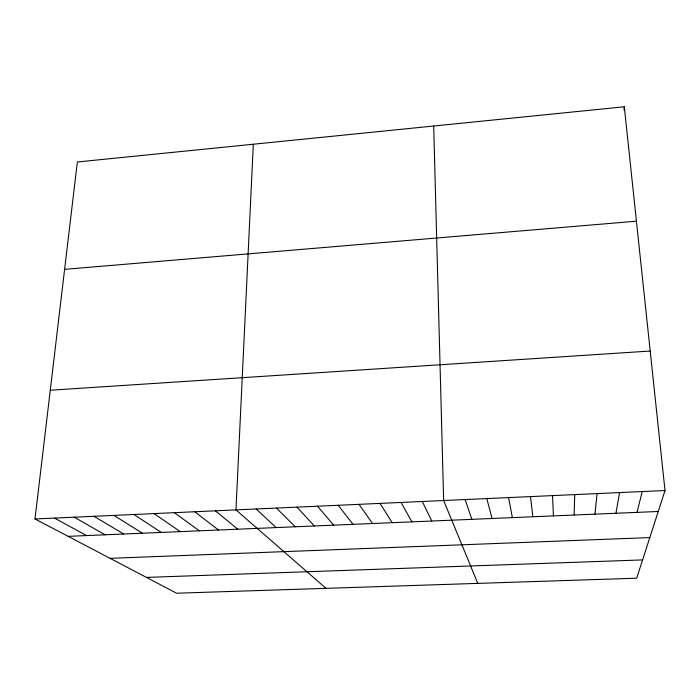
<?xml version="1.0" encoding="UTF-8"?>
<svg xmlns="http://www.w3.org/2000/svg" width="700" height="700" viewBox="0 0 700 700"><rect width="100%" height="100%" fill="white"/><g stroke="black" fill="none" stroke-linecap="round" stroke-linejoin="round"><path stroke-width="1.05" d="M574.14 515.025L574.735 494.611M253.321 144.226L235.97 509.898L326.016 588.341M624.015 110.022L624.295 106.785L77.35 161.989L35 518.962L176.61 593.215L636.694 578.2L665 490.534L624.295 106.785M594.974 514.15L597.082 493.596M615.93 513.266L619.57 492.581M637.017 512.374L642.215 491.566M64.61 269.351L636.431 221.191M50.269 390.233L650.204 351.033M35 518.962L665 490.534M68.163 536.349L658.236 511.481M110.066 558.329L649.81 537.582M146.449 577.404L642.6 559.913M54.539 518.079L86.572 535.579M74.2 517.195L105.087 534.8M93.975 516.303L123.716 534.012M113.881 515.401L142.45 533.225M133.91 514.5L161.298 532.429M154.07 513.59L180.25 531.624M174.352 512.671L199.316 530.827M194.766 511.752L218.496 530.014M215.303 510.825L237.79 529.2M256.165 508.979L276.141 527.581M276.474 508.069L295.207 526.785M296.922 507.141L314.37 525.971M317.485 506.214L333.655 525.157M338.188 505.278L353.045 524.344M359.012 504.341L372.558 523.521M379.977 503.396L392.184 522.69M401.065 502.442L411.924 521.859M422.293 501.489L431.777 521.028M477.785 583.389L443.651 500.526L433.685 126.018M465.15 499.555L471.844 519.339M486.789 498.575L492.056 518.481M508.559 497.595L512.4 517.624M530.477 496.606L532.858 516.766M552.536 495.609L553.438 515.9"/></g></svg>
